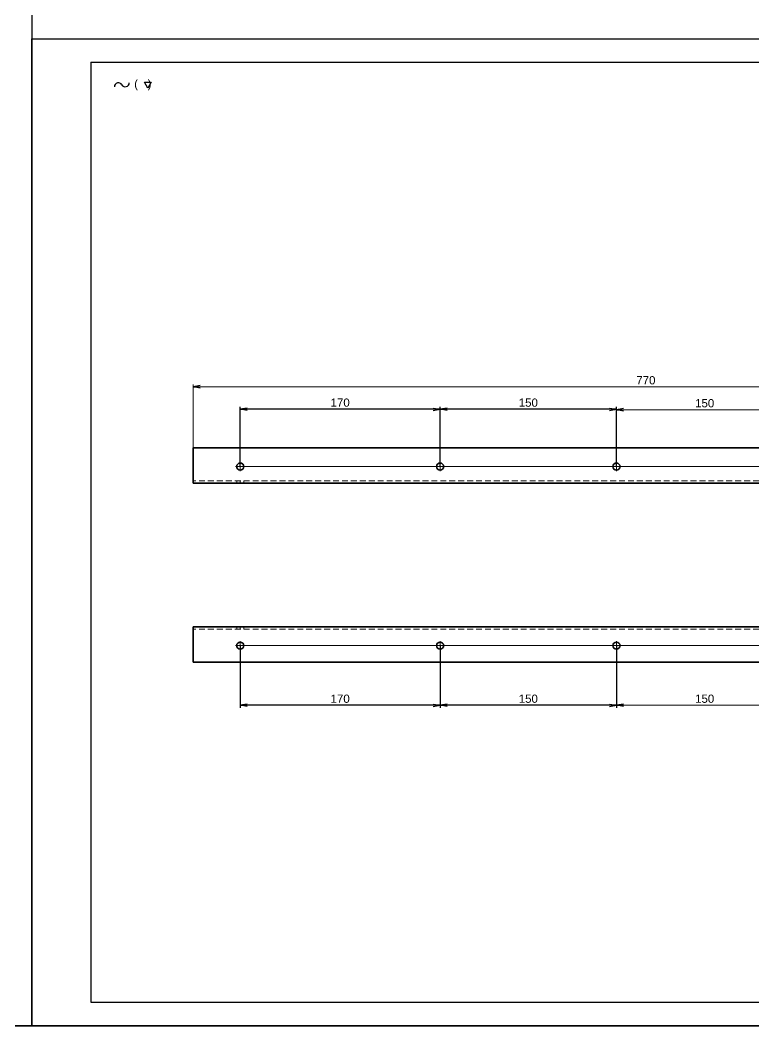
# Model space of a CAD drawing. Header units: millimetres. Extents: x -1727 to 307483, y -92648 to 6637.
# Drawn here: x 2208 to 2832, y -8118 to -7262 of the extents above; entities that cross this region are included whole.
import ezdxf

# ---------------------------------------------------------------- set-up
doc = ezdxf.new("R2010")
doc.units = ezdxf.units.MM
doc.linetypes.add('CENTER-HOKUTO', pattern=[23, 20, -1, 1, -1])
doc.linetypes.add('HIDDEN-HOKUTO', pattern=[3.8, 2.5, -1.3])
doc.layers.add('A3', color=7, linetype='Continuous', plot=False)
for name, color, linetype in [('AM_7', 2, 'CENTER-HOKUTO'), ('AM_HID', 1, 'HIDDEN-HOKUTO'), ('AM_VIS', 7, 'Continuous'), ('TITLE_FRAME', 7, 'Continuous'), ('WORD_DIM', 253, 'Continuous')]:
    doc.layers.add(name, color=color, linetype=linetype)
doc.styles.get("Standard").update_dxf_attribs({"font": 'arial.ttf'})
doc.dimstyles.new('RS-1-2', dxfattribs={"dimscale": 2, "dimtxt": 3.5, "dimasz": 3, "dimexe": 1, "dimexo": 0, "dimgap": 1, "dimtad": 3, "dimdsep": 46, "dimtxsty": 'Standard', "dimblk1": 'OPEN', "dimblk2": 'OPEN', "dimsah": 1, "dimcen": 0, "dimclrd": 256, "dimclre": 256, "dimclrt": 3, "dimadec": 0, "dimazin": 0, "dimtfac": 1, "dimtmove": 0, "dimatfit": 3, "dimfxl": 0, "dimtolj": 1, "dimtzin": 0, "dimarcsym": 0})
doc.dimstyles.new('STANDARD 1-2', dxfattribs={"dimscale": 2, "dimtxt": 3.5, "dimasz": 3, "dimexe": 1, "dimexo": 0, "dimgap": 1, "dimtad": 3, "dimdsep": 46, "dimtxsty": 'Standard', "dimblk1": 'OPEN', "dimblk2": 'OPEN', "dimsah": 1, "dimcen": 0, "dimclrd": 256, "dimclre": 256, "dimclrt": 3, "dimazin": 2, "dimtfac": 1, "dimtmove": 0, "dimatfit": 3, "dimldrblk": 'OPEN', "dimfxl": 0, "dimtolj": 1, "dimtzin": 0, "dimlwd": 13, "dimlwe": 13, "dimarcsym": 0})

# ---------------------------------------------------------------- blocks, each defined once
blk = doc.blocks.new('_OPEN')
at = {"color": 0}
for p, q in [((-1, 0.17), (0, 0)), ((-1, -0.17), (0, 0)), ((0, 0), (-1, 0))]:
    blk.add_line(p, q, dxfattribs=at)
blk = doc.blocks.new('*D640')
at = {"layer": 'DEFPOINTS', "color": 0, "linetype": 'Continuous', "ltscale": 5, "transparency": 16777216}
for p in [(2355.21, -7574.2), (3125.21, -7626.04), (2355.21, -7632.68)]:
    blk.add_point(p, dxfattribs=at)
at = {"layer": 'WORD_DIM', "linetype": 'Continuous', "lineweight": 13, "ltscale": 5, "transparency": 16777216}
for p, q in [((2355.21, -7632.68), (2355.21, -7572.2)), ((3119.21, -7574.2), (2361.21, -7574.2)), ((3125.21, -7626.04), (3125.21, -7572.2))]:
    blk.add_line(p, q, dxfattribs=at)
at = {"layer": 'WORD_DIM', "linetype": 'Continuous', "lineweight": 13, "ltscale": 5, "transparency": 16777216, "xscale": 6, "yscale": 6, "zscale": 6, "rotation": 180}
blk.add_blockref('_OPEN', (2355.21, -7574.2), dxfattribs=at)
at = {"layer": 'WORD_DIM', "linetype": 'Continuous', "lineweight": 13, "ltscale": 5, "transparency": 16777216, "xscale": 6, "yscale": 6, "zscale": 6}
blk.add_blockref('_OPEN', (3125.21, -7574.2), dxfattribs=at)
at = {"layer": 'WORD_DIM', "color": 3, "linetype": 'Continuous', "ltscale": 5, "transparency": 16777216, "insert": (2740.21, -7568.63), "char_height": 7, "attachment_point": 5}
blk.add_mtext('\\A1;770', dxfattribs=at)
blk = doc.blocks.new('*D643')
at = {"layer": 'DEFPOINTS', "color": 0, "linetype": 'Continuous', "ltscale": 5, "transparency": 16777216}
for p in [(2715.21, -7593.73), (2715.21, -7642.04), (2865.21, -7642.04)]:
    blk.add_point(p, dxfattribs=at)
at = {"layer": 'WORD_DIM', "linetype": 'Continuous', "lineweight": 13, "ltscale": 5, "transparency": 16777216}
for p, q in [((2715.21, -7642.04), (2715.21, -7591.73)), ((2865.21, -7642.04), (2865.21, -7591.73)), ((2859.21, -7593.73), (2721.21, -7593.73))]:
    blk.add_line(p, q, dxfattribs=at)
at = {"layer": 'WORD_DIM', "linetype": 'Continuous', "lineweight": 13, "ltscale": 5, "transparency": 16777216, "xscale": 6, "yscale": 6, "zscale": 6, "rotation": 180}
blk.add_blockref('_OPEN', (2715.21, -7593.73), dxfattribs=at)
at = {"layer": 'WORD_DIM', "linetype": 'Continuous', "lineweight": 13, "ltscale": 5, "transparency": 16777216, "xscale": 6, "yscale": 6, "zscale": 6}
blk.add_blockref('_OPEN', (2865.21, -7593.73), dxfattribs=at)
at = {"layer": 'WORD_DIM', "color": 3, "linetype": 'Continuous', "ltscale": 5, "transparency": 16777216, "insert": (2790.21, -7588.15), "char_height": 7, "attachment_point": 5}
blk.add_mtext('\\A1;150', dxfattribs=at)
blk = doc.blocks.new('*D644')
at = {"layer": 'DEFPOINTS', "color": 0, "linetype": 'Continuous', "ltscale": 5, "transparency": 16777216}
for p in [(3125.21, -7626.04), (3147.98, -7626.04), (2395.21, -7642.04)]:
    blk.add_point(p, dxfattribs=at)
at = {"layer": 'WORD_DIM', "linetype": 'Continuous', "lineweight": 13, "ltscale": 5, "transparency": 16777216}
for p, q in [((3147.98, -7620.04), (3147.98, -7614.04)), ((3125.21, -7626.04), (3149.98, -7626.04)), ((3147.98, -7642.04), (3147.98, -7626.04)), ((2395.21, -7642.04), (3149.98, -7642.04)), ((3147.98, -7648.04), (3147.98, -7654.04))]:
    blk.add_line(p, q, dxfattribs=at)
at = {"layer": 'WORD_DIM', "linetype": 'Continuous', "lineweight": 13, "ltscale": 5, "transparency": 16777216, "xscale": 6, "yscale": 6, "zscale": 6}
for p, rotation in [((3147.98, -7626.04), 270), ((3147.98, -7642.04), 90)]:
    blk.add_blockref('_OPEN', p, dxfattribs=dict(at, rotation=rotation))
at = {"layer": 'WORD_DIM', "color": 3, "linetype": 'Continuous', "ltscale": 5, "transparency": 16777216, "insert": (3142.4, -7634.04), "char_height": 7, "attachment_point": 5, "rotation": 90}
blk.add_mtext('\\A1;16', dxfattribs=at)
blk = doc.blocks.new('*D647')
at = {"layer": 'DEFPOINTS', "color": 0, "linetype": 'Continuous', "ltscale": 5, "transparency": 16777216}
for p in [(2715.21, -7794.44), (2865.21, -7794.44), (2865.21, -7845.24)]:
    blk.add_point(p, dxfattribs=at)
at = {"layer": 'WORD_DIM', "linetype": 'Continuous', "lineweight": 13, "ltscale": 5, "transparency": 16777216}
for p, q in [((2715.21, -7794.44), (2715.21, -7847.24)), ((2865.21, -7794.44), (2865.21, -7847.24)), ((2721.21, -7845.24), (2859.21, -7845.24))]:
    blk.add_line(p, q, dxfattribs=at)
at = {"layer": 'WORD_DIM', "linetype": 'Continuous', "lineweight": 13, "ltscale": 5, "transparency": 16777216, "xscale": 6, "yscale": 6, "zscale": 6, "rotation": 180}
blk.add_blockref('_OPEN', (2715.21, -7845.24), dxfattribs=at)
at = {"layer": 'WORD_DIM', "linetype": 'Continuous', "lineweight": 13, "ltscale": 5, "transparency": 16777216, "xscale": 6, "yscale": 6, "zscale": 6}
blk.add_blockref('_OPEN', (2865.21, -7845.24), dxfattribs=at)
at = {"layer": 'WORD_DIM', "color": 3, "linetype": 'Continuous', "ltscale": 5, "transparency": 16777216, "insert": (2790.21, -7839.66), "char_height": 7, "attachment_point": 5}
blk.add_mtext('\\A1;150', dxfattribs=at)
blk = doc.blocks.new('*D648')
at = {"layer": 'DEFPOINTS', "color": 0, "linetype": 'Continuous', "ltscale": 5, "transparency": 16777216}
for p in [(2395.21, -7794.44), (3125.21, -7808.44), (3162.44, -7808.44)]:
    blk.add_point(p, dxfattribs=at)
at = {"layer": 'WORD_DIM', "linetype": 'Continuous', "lineweight": 13, "ltscale": 5, "transparency": 16777216}
for p, q in [((3162.44, -7788.44), (3162.44, -7782.44)), ((2395.21, -7794.44), (3164.44, -7794.44)), ((3162.44, -7794.44), (3162.44, -7808.44)), ((3125.21, -7808.44), (3164.44, -7808.44)), ((3162.44, -7814.44), (3162.44, -7820.44))]:
    blk.add_line(p, q, dxfattribs=at)
at = {"layer": 'WORD_DIM', "linetype": 'Continuous', "lineweight": 13, "ltscale": 5, "transparency": 16777216, "xscale": 6, "yscale": 6, "zscale": 6}
for p, rotation in [((3162.44, -7794.44), 270), ((3162.44, -7808.44), 90)]:
    blk.add_blockref('_OPEN', p, dxfattribs=dict(at, rotation=rotation))
at = {"layer": 'WORD_DIM', "color": 3, "linetype": 'Continuous', "ltscale": 5, "transparency": 16777216, "insert": (3156.93, -7801.44), "char_height": 7, "attachment_point": 5, "rotation": 90}
blk.add_mtext('\\A1;14', dxfattribs=at)
blk = doc.blocks.new('shiage0')
at = {"layer": 'WORD_DIM', "color": 3, "linetype": 'Continuous'}
for centre, start, end in [((1.69, 0), 30, 180), ((4.61, 1.69), 210, 0)]:
    blk.add_arc(centre, 1.69, start, end, dxfattribs=at)
blk = doc.blocks.new('12')
at = {"layer": 'TITLE_FRAME', "color": 3, "linetype": 'Continuous'}
blk.add_lwpolyline([(20.46, 3.03), (19.01, 5.53), (21.9, 5.53)], close=True, dxfattribs=at)
blk.add_blockref('shiage0', (6.23, 3.56), dxfattribs=at)
blk.add_text('(   )', height=3.5, dxfattribs=at).set_placement((14.64, 3.08))
blk = doc.blocks.new('*D655')
at = {"layer": 'DEFPOINTS', "color": 0, "linetype": 'Continuous', "ltscale": 5, "transparency": 16777216}
for p in [(2565.21, -7593.23), (2565.21, -7642.04), (2715.21, -7642.04)]:
    blk.add_point(p, dxfattribs=at)
at = {"layer": 'WORD_DIM', "linetype": 'Continuous', "lineweight": -2, "ltscale": 5, "transparency": 16777216}
for p, q in [((2565.21, -7642.04), (2565.21, -7591.23)), ((2715.21, -7642.04), (2715.21, -7591.23)), ((2709.21, -7593.23), (2571.21, -7593.23))]:
    blk.add_line(p, q, dxfattribs=at)
at = {"layer": 'WORD_DIM', "linetype": 'Continuous', "lineweight": -2, "ltscale": 5, "transparency": 16777216, "xscale": 6, "yscale": 6, "zscale": 6, "rotation": 180}
blk.add_blockref('_OPEN', (2565.21, -7593.23), dxfattribs=at)
at = {"layer": 'WORD_DIM', "linetype": 'Continuous', "lineweight": -2, "ltscale": 5, "transparency": 16777216, "xscale": 6, "yscale": 6, "zscale": 6}
blk.add_blockref('_OPEN', (2715.21, -7593.23), dxfattribs=at)
at = {"layer": 'WORD_DIM', "color": 3, "linetype": 'Continuous', "ltscale": 5, "transparency": 16777216, "insert": (2640.21, -7587.65), "char_height": 7, "attachment_point": 5}
blk.add_mtext('\\A1;150', dxfattribs=at)
blk = doc.blocks.new('*D656')
at = {"layer": 'DEFPOINTS', "color": 0, "linetype": 'Continuous', "ltscale": 5, "transparency": 16777216}
for p in [(2395.21, -7593.23), (2395.21, -7642.04), (2565.21, -7642.04)]:
    blk.add_point(p, dxfattribs=at)
at = {"layer": 'WORD_DIM', "linetype": 'Continuous', "lineweight": -2, "ltscale": 5, "transparency": 16777216}
for p, q in [((2395.21, -7642.04), (2395.21, -7591.23)), ((2565.21, -7642.04), (2565.21, -7591.23)), ((2559.21, -7593.23), (2401.21, -7593.23))]:
    blk.add_line(p, q, dxfattribs=at)
at = {"layer": 'WORD_DIM', "linetype": 'Continuous', "lineweight": -2, "ltscale": 5, "transparency": 16777216, "xscale": 6, "yscale": 6, "zscale": 6, "rotation": 180}
blk.add_blockref('_OPEN', (2395.21, -7593.23), dxfattribs=at)
at = {"layer": 'WORD_DIM', "linetype": 'Continuous', "lineweight": -2, "ltscale": 5, "transparency": 16777216, "xscale": 6, "yscale": 6, "zscale": 6}
blk.add_blockref('_OPEN', (2565.21, -7593.23), dxfattribs=at)
at = {"layer": 'WORD_DIM', "color": 3, "linetype": 'Continuous', "ltscale": 5, "transparency": 16777216, "insert": (2480.21, -7587.65), "char_height": 7, "attachment_point": 5}
blk.add_mtext('\\A1;170', dxfattribs=at)
blk = doc.blocks.new('*D657')
at = {"layer": 'DEFPOINTS', "color": 0, "linetype": 'Continuous', "ltscale": 5, "transparency": 16777216}
for p in [(2565.21, -7794.44), (2715.21, -7794.44), (2565.21, -7845.24)]:
    blk.add_point(p, dxfattribs=at)
at = {"layer": 'WORD_DIM', "linetype": 'Continuous', "lineweight": -2, "ltscale": 5, "transparency": 16777216}
for p, q in [((2565.21, -7794.44), (2565.21, -7847.24)), ((2715.21, -7794.44), (2715.21, -7847.24)), ((2709.21, -7845.24), (2571.21, -7845.24))]:
    blk.add_line(p, q, dxfattribs=at)
at = {"layer": 'WORD_DIM', "linetype": 'Continuous', "lineweight": -2, "ltscale": 5, "transparency": 16777216, "xscale": 6, "yscale": 6, "zscale": 6, "rotation": 180}
blk.add_blockref('_OPEN', (2565.21, -7845.24), dxfattribs=at)
at = {"layer": 'WORD_DIM', "linetype": 'Continuous', "lineweight": -2, "ltscale": 5, "transparency": 16777216, "xscale": 6, "yscale": 6, "zscale": 6}
blk.add_blockref('_OPEN', (2715.21, -7845.24), dxfattribs=at)
at = {"layer": 'WORD_DIM', "color": 3, "linetype": 'Continuous', "ltscale": 5, "transparency": 16777216, "insert": (2640.21, -7839.66), "char_height": 7, "attachment_point": 5}
blk.add_mtext('\\A1;150', dxfattribs=at)
blk = doc.blocks.new('*D658')
at = {"layer": 'DEFPOINTS', "color": 0, "linetype": 'Continuous', "ltscale": 5, "transparency": 16777216}
for p in [(2395.21, -7794.44), (2565.21, -7794.44), (2395.21, -7845.24)]:
    blk.add_point(p, dxfattribs=at)
at = {"layer": 'WORD_DIM', "linetype": 'Continuous', "lineweight": -2, "ltscale": 5, "transparency": 16777216}
for p, q in [((2395.21, -7794.44), (2395.21, -7847.24)), ((2565.21, -7794.44), (2565.21, -7847.24)), ((2559.21, -7845.24), (2401.21, -7845.24))]:
    blk.add_line(p, q, dxfattribs=at)
at = {"layer": 'WORD_DIM', "linetype": 'Continuous', "lineweight": -2, "ltscale": 5, "transparency": 16777216, "xscale": 6, "yscale": 6, "zscale": 6, "rotation": 180}
blk.add_blockref('_OPEN', (2395.21, -7845.24), dxfattribs=at)
at = {"layer": 'WORD_DIM', "linetype": 'Continuous', "lineweight": -2, "ltscale": 5, "transparency": 16777216, "xscale": 6, "yscale": 6, "zscale": 6}
blk.add_blockref('_OPEN', (2565.21, -7845.24), dxfattribs=at)
at = {"layer": 'WORD_DIM', "color": 3, "linetype": 'Continuous', "ltscale": 5, "transparency": 16777216, "insert": (2480.21, -7839.66), "char_height": 7, "attachment_point": 5}
blk.add_mtext('\\A1;170', dxfattribs=at)

msp = doc.modelspace()

# ---------------------------------------------------------------- linework, layer by layer
msp.add_line((538.05434, -8118.07641), (39955.55791, -8118.07641))
at = {"layer": 'A3', "linetype": 'Continuous'}
for points in [[(538.05394, -6929.98265), (2218.05394, -6929.98265), (2218.05394, -8117.98265), (538.05394, -8117.98265)], [(2218.05394, -7277.98265), (3406.05394, -7277.98265), (3406.05394, -8117.98265), (2218.05394, -8117.98265)]]:
    msp.add_lwpolyline(points, close=True, dxfattribs=at)
at = {"layer": 'AM_7', "lineweight": 13, "ltscale": 2}
for p, q in [((2399.11168, -7642.03792), (2391.31188, -7642.03792)), ((2395.21178, -7638.13789), (2395.21178, -7645.93794)), ((2569.11168, -7642.03792), (2561.31188, -7642.03792)), ((2565.21178, -7638.13789), (2565.21178, -7645.93794)), ((2719.11168, -7642.03792), (2711.31188, -7642.03792)), ((2715.21178, -7638.13789), (2715.21178, -7645.93794)), ((2395.21178, -7653.83784), (2395.21178, -7656.23848)), ((2395.21178, -7780.63508), (2395.21178, -7778.23517)), ((2399.11168, -7794.43512), (2391.31188, -7794.43512)), ((2395.21178, -7790.5351), (2395.21178, -7798.33515)), ((2569.11168, -7794.43512), (2561.31188, -7794.43512)), ((2565.21178, -7790.5351), (2565.21178, -7798.33515)), ((2719.11168, -7794.43512), (2711.31188, -7794.43512)), ((2715.21178, -7790.5351), (2715.21178, -7798.33515))]:
    msp.add_line(p, q, dxfattribs=at)
at = {"layer": 'AM_HID', "lineweight": 13, "ltscale": 2}
for p, q in [((3125.21178, -7654.03792), (2355.21178, -7654.03792)), ((2392.21178, -7654.03792), (2392.21178, -7656.03792)), ((2398.21178, -7654.03792), (2398.21178, -7656.03792)), ((3125.21178, -7780.43512), (2355.21178, -7780.43512)), ((2392.21178, -7780.43512), (2392.21178, -7778.43512)), ((2398.21178, -7780.43512), (2398.21178, -7778.43512))]:
    msp.add_line(p, q, dxfattribs=at)
at = {"layer": 'AM_VIS', "linetype": 'Continuous'}
for p, q in [((2268.05394, -7297.98265), (2268.05394, -8097.98265)), ((2268.05394, -7297.98265), (3386.05394, -7297.98265)), ((2268.05394, -8097.98265), (3386.05394, -8097.98265))]:
    msp.add_line(p, q, dxfattribs=at)
at = {"layer": 'AM_VIS', "color": 7, "lineweight": 35, "ltscale": 2}
for p, q in [((3125.21178, -7626.03792), (2355.21178, -7626.03792)), ((2355.21178, -7626.03792), (2355.21178, -7656.03792)), ((2355.21178, -7656.03792), (3125.21178, -7656.03792)), ((2355.21178, -7778.43512), (3125.21178, -7778.43512)), ((2355.21178, -7778.43512), (2355.21178, -7808.43512)), ((2355.21178, -7808.43512), (3125.21178, -7808.43512))]:
    msp.add_line(p, q, dxfattribs=at)
for centre in [(2395.21178, -7642.03792), (2565.21178, -7642.03792), (2715.21178, -7642.03792), (2395.21178, -7794.43512), (2565.21178, -7794.43512), (2715.21178, -7794.43512)]:
    msp.add_circle(centre, 3, dxfattribs=at)

# ---------------------------------------------------------------- block references
at = {"layer": 'WORD_DIM', "color": 4, "linetype": 'Continuous', "ltscale": 5, "xscale": 2, "yscale": 2, "zscale": 2}
msp.add_blockref('12', (2275.78245, -7325.92128), dxfattribs=at)

# ---------------------------------------------------------------- dimensions: what is measured, and where the dimension line sits
at = {"layer": 'WORD_DIM', "linetype": 'Continuous', "ltscale": 5}
for base, p1, p2, dimstyle, picture, middle in [((2355.21178, -7574.19989), (3125.21178, -7626.03792), (2355.21178, -7632.68212), 'STANDARD 1-2', '*D640', (2740.21178, -7568.62588)), ((2395.21178, -7593.22527), (2565.21178, -7642.03792), (2395.21178, -7642.03792), 'RS-1-2', '*D656', (2480.21178, -7587.65126)), ((2565.21178, -7593.22527), (2715.21178, -7642.03792), (2565.21178, -7642.03792), 'RS-1-2', '*D655', (2640.21178, -7587.65126)), ((2715.21178, -7593.72527), (2865.21178, -7642.03792), (2715.21178, -7642.03792), 'STANDARD 1-2', '*D643', (2790.21178, -7588.15126)), ((2395.21178, -7845.23811), (2565.21178, -7794.43512), (2395.21178, -7794.43512), 'RS-1-2', '*D658', (2480.21178, -7839.6641)), ((2565.21178, -7845.23811), (2715.21178, -7794.43512), (2565.21178, -7794.43512), 'RS-1-2', '*D657', (2640.21178, -7839.6641)), ((2865.21178, -7845.23811), (2715.21178, -7794.43512), (2865.21178, -7794.43512), 'STANDARD 1-2', '*D647', (2790.21178, -7839.6641))]:
    dim = msp.add_linear_dim(base=base, p1=p1, p2=p2, dimstyle=dimstyle, dxfattribs=at)
    dim.commit()
    dim.dimension.update_dxf_attribs({"geometry": picture, "text_midpoint": middle})
for base, p1, p2, picture, middle in [((3147.97523, -7626.03792), (2395.21178, -7642.03792), (3125.21178, -7626.03792), '*D644', (3142.40122, -7634.03792)), ((3162.44313, -7808.43512), (2395.21178, -7794.43512), (3125.21178, -7808.43512), '*D648', (3156.9288, -7801.43512))]:
    dim = msp.add_linear_dim(base=base, p1=p1, p2=p2, angle=90, dimstyle='STANDARD 1-2', dxfattribs=at)
    dim.commit()
    dim.dimension.update_dxf_attribs({"geometry": picture, "text_midpoint": middle})

doc.saveas('drawing.dxf')
